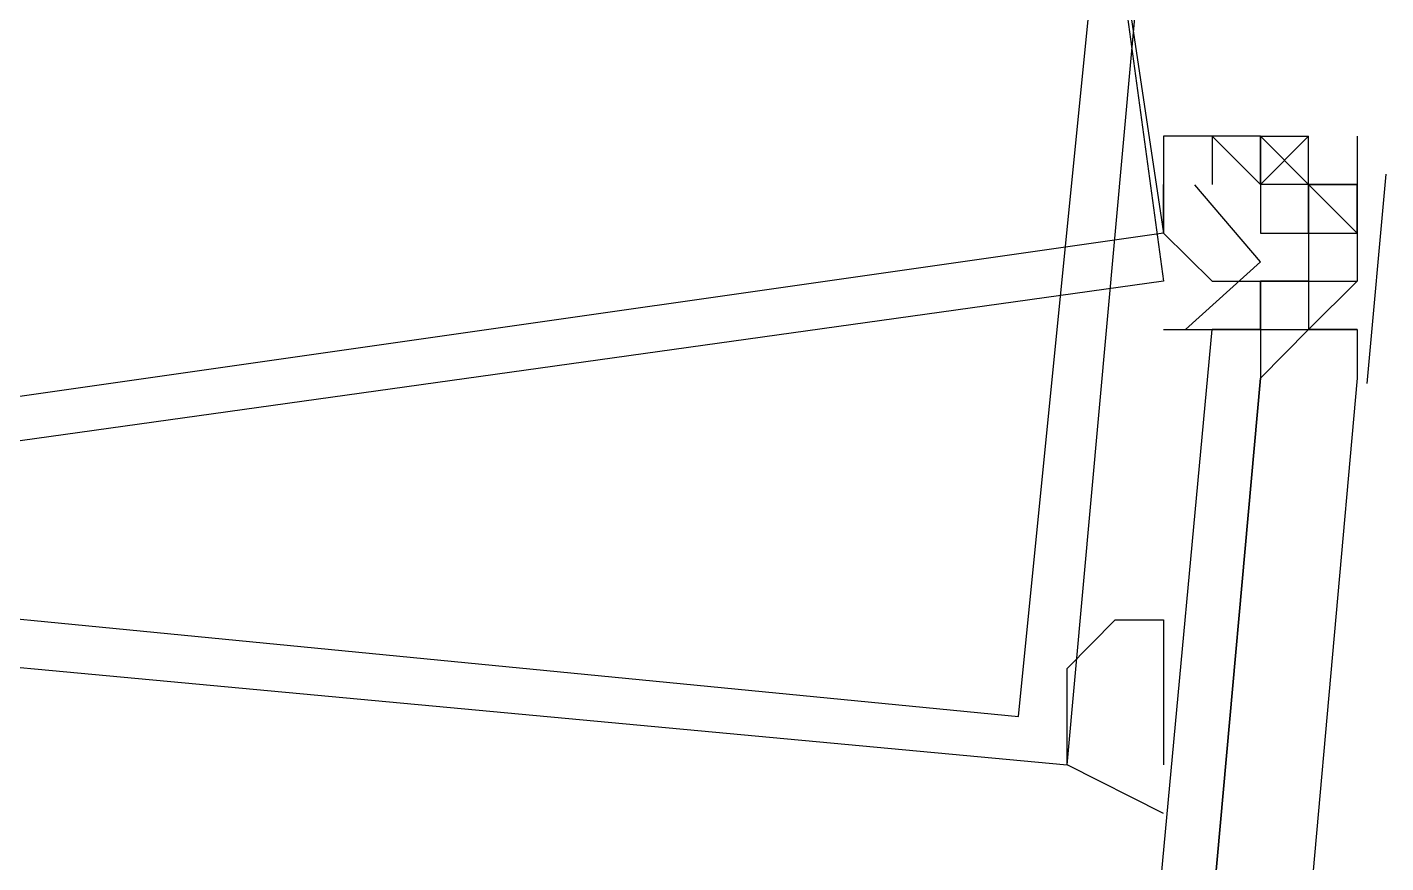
# Model space of a CAD drawing. Header units: feet. Extents: x -84 to 198, y -22 to 181.
# Drawn here: x 123.58 to 123.9546, y 46.0308 to 46.2612 of the extents above; entities that cross this region are included whole.
import ezdxf

# ---------------------------------------------------------------- set-up
doc = ezdxf.new("R2010")
doc.units = ezdxf.units.FT
doc.layers.add('A-LINEA', color=7, linetype='CONTINUOUS')

msp = doc.modelspace()

# ---------------------------------------------------------------- linework, layer by layer
at = {"layer": 'A-LINEA'}
for p, q in [((123.9067, 46.2311), (123.9067, 46.2311)), ((123.9067, 46.2311), (123.9067, 46.2178)), ((123.9067, 46.2311), (123.9067, 46.2311)), ((123.9067, 46.2311), (123.9067, 46.2311)), ((123.9067, 46.2311), (123.9067, 46.2178)), ((123.9067, 46.2311), (123.9067, 46.2311)), ((123.92, 46.2311), (123.9333, 46.2311)), ((123.92, 46.2311), (123.92, 46.2178)), ((123.92, 46.2311), (123.92, 46.2178)), ((123.92, 46.2311), (123.9333, 46.2178)), ((123.92, 46.2178), (123.92, 46.2311)), ((123.92, 46.2178), (123.92, 46.2311)), ((123.92, 46.2311), (123.9333, 46.2311)), ((123.92, 46.2311), (123.92, 46.2178)), ((123.92, 46.2311), (123.92, 46.2178)), ((123.92, 46.2311), (123.9333, 46.2178)), ((123.92, 46.2178), (123.92, 46.2311)), ((123.92, 46.2178), (123.92, 46.2311)), ((123.9333, 46.2311), (123.9333, 46.2311)), ((123.9333, 46.2311), (123.9333, 46.2311)), ((123.9333, 46.2311), (123.9333, 46.2311)), ((123.9333, 46.2311), (123.9333, 46.2311)), ((123.9333, 46.2311), (123.9333, 46.2311)), ((123.9333, 46.2311), (123.9333, 46.2311)), ((123.9467, 46.2311), (123.9467, 46.2178)), ((123.9467, 46.2311), (123.9467, 46.2178)), ((123.9546, 46.2206), (123.9494, 46.1629)), ((123.9546, 46.2206), (123.9494, 46.1629)), ((123.92, 46.2178), (123.92, 46.2044)), ((123.92, 46.2178), (123.92, 46.2178)), ((123.92, 46.2178), (123.92, 46.2178)), ((123.92, 46.2178), (123.92, 46.2178)), ((123.92, 46.2178), (123.92, 46.2178)), ((123.92, 46.2178), (123.92, 46.2178)), ((123.92, 46.2178), (123.92, 46.2178)), ((123.92, 46.2178), (123.92, 46.2178)), ((123.92, 46.2178), (123.92, 46.2178)), ((123.92, 46.2178), (123.92, 46.2178)), ((123.92, 46.2178), (123.92, 46.2178)), ((123.92, 46.2178), (123.92, 46.2178)), ((123.92, 46.2178), (123.92, 46.2178)), ((123.92, 46.2178), (123.92, 46.2178)), ((123.92, 46.2178), (123.92, 46.2178)), ((123.92, 46.2178), (123.92, 46.2178)), ((123.9333, 46.2178), (123.92, 46.2178)), ((123.92, 46.2178), (123.92, 46.2178)), ((123.92, 46.2178), (123.92, 46.2178)), ((123.9333, 46.2178), (123.92, 46.2178)), ((123.92, 46.2178), (123.92, 46.2178)), ((123.92, 46.2178), (123.92, 46.2178)), ((123.92, 46.2178), (123.92, 46.2178)), ((123.92, 46.2178), (123.92, 46.2178)), ((123.92, 46.2178), (123.92, 46.2044)), ((123.92, 46.2178), (123.92, 46.2178)), ((123.92, 46.2178), (123.92, 46.2178)), ((123.92, 46.2178), (123.92, 46.2178)), ((123.92, 46.2178), (123.92, 46.2178)), ((123.92, 46.2178), (123.92, 46.2178)), ((123.92, 46.2178), (123.92, 46.2178)), ((123.92, 46.2178), (123.92, 46.2178)), ((123.92, 46.2178), (123.92, 46.2178)), ((123.92, 46.2178), (123.92, 46.2178)), ((123.92, 46.2178), (123.92, 46.2178)), ((123.92, 46.2178), (123.92, 46.2178)), ((123.92, 46.2178), (123.92, 46.2178)), ((123.92, 46.2178), (123.92, 46.2178)), ((123.92, 46.2178), (123.92, 46.2178)), ((123.92, 46.2178), (123.92, 46.2178)), ((123.9333, 46.2178), (123.92, 46.2178)), ((123.92, 46.2178), (123.92, 46.2178)), ((123.92, 46.2178), (123.92, 46.2178)), ((123.9333, 46.2178), (123.92, 46.2178)), ((123.92, 46.2178), (123.92, 46.2178)), ((123.92, 46.2178), (123.92, 46.2178)), ((123.92, 46.2178), (123.92, 46.2178)), ((123.92, 46.2178), (123.92, 46.2178)), ((123.9333, 46.2178), (123.9333, 46.2178)), ((123.9333, 46.2178), (123.9333, 46.2178)), ((123.9333, 46.2178), (123.9333, 46.2178)), ((123.9333, 46.2178), (123.9333, 46.2178)), ((123.9333, 46.2178), (123.9333, 46.2178)), ((123.9333, 46.2178), (123.9333, 46.2178)), ((123.9333, 46.2178), (123.9333, 46.2178)), ((123.9333, 46.2178), (123.9333, 46.2178)), ((123.9333, 46.2178), (123.9333, 46.2178)), ((123.9333, 46.2178), (123.9333, 46.2178)), ((123.9333, 46.2178), (123.9333, 46.2178)), ((123.9333, 46.2178), (123.9333, 46.2044)), ((123.9333, 46.2178), (123.9333, 46.2178)), ((123.9333, 46.2178), (123.9333, 46.2178)), ((123.9467, 46.2178), (123.9333, 46.2178)), ((123.9333, 46.2044), (123.9333, 46.2178)), ((123.9333, 46.2178), (123.9333, 46.2178)), ((123.9333, 46.2178), (123.9333, 46.2178)), ((123.9333, 46.2178), (123.9333, 46.2178)), ((123.9333, 46.2178), (123.9333, 46.2178)), ((123.9333, 46.2178), (123.9333, 46.2178)), ((123.9333, 46.2178), (123.9333, 46.2178)), ((123.9333, 46.2178), (123.9333, 46.2178)), ((123.9333, 46.2178), (123.9333, 46.2178)), ((123.9333, 46.2178), (123.9333, 46.2178)), ((123.9333, 46.2178), (123.9333, 46.2178)), ((123.9333, 46.2178), (123.9333, 46.2178)), ((123.9333, 46.2178), (123.9333, 46.2178)), ((123.9333, 46.2178), (123.9333, 46.2178)), ((123.9333, 46.2178), (123.9333, 46.2178)), ((123.9333, 46.2178), (123.9333, 46.2044)), ((123.9333, 46.2178), (123.9333, 46.2178)), ((123.9333, 46.2178), (123.9333, 46.2178)), ((123.9467, 46.2178), (123.9333, 46.2178)), ((123.9333, 46.2044), (123.9333, 46.2178)), ((123.9333, 46.2178), (123.9333, 46.2178)), ((123.9333, 46.2178), (123.9333, 46.2178)), ((123.9333, 46.2178), (123.9333, 46.2178)), ((123.9467, 46.2178), (123.9467, 46.2178)), ((123.9467, 46.2178), (123.9467, 46.2178)), ((123.9467, 46.2178), (123.9467, 46.2178)), ((123.9467, 46.2178), (123.9467, 46.2044)), ((123.9467, 46.2178), (123.9467, 46.2178)), ((123.9467, 46.2178), (123.9467, 46.2178)), ((123.9467, 46.2044), (123.9467, 46.2178)), ((123.9467, 46.2178), (123.9467, 46.2178)), ((123.9467, 46.2178), (123.9467, 46.2178)), ((123.9467, 46.2178), (123.9467, 46.2178)), ((123.9467, 46.2178), (123.9467, 46.2178)), ((123.9467, 46.2178), (123.9467, 46.2178)), ((123.9467, 46.2178), (123.9467, 46.2178)), ((123.9467, 46.2178), (123.9467, 46.2178)), ((123.9467, 46.2044), (123.9467, 46.2178)), ((123.9467, 46.2044), (123.9467, 46.2178)), ((123.9467, 46.2178), (123.9467, 46.2178)), ((123.9467, 46.2178), (123.9467, 46.2178)), ((123.9467, 46.2178), (123.9467, 46.2178)), ((123.9467, 46.2178), (123.9467, 46.2044)), ((123.9467, 46.2178), (123.9467, 46.2178)), ((123.9467, 46.2178), (123.9467, 46.2178)), ((123.9467, 46.2044), (123.9467, 46.2178)), ((123.9467, 46.2178), (123.9467, 46.2178)), ((123.9467, 46.2178), (123.9467, 46.2178)), ((123.9467, 46.2178), (123.9467, 46.2178)), ((123.9467, 46.2178), (123.9467, 46.2178)), ((123.9467, 46.2178), (123.9467, 46.2178)), ((123.9467, 46.2178), (123.9467, 46.2178)), ((123.9467, 46.2178), (123.9467, 46.2178)), ((123.9467, 46.2044), (123.9467, 46.2178)), ((123.9467, 46.2044), (123.9467, 46.2178)), ((123.92, 46.2044), (123.92, 46.2044)), ((123.92, 46.2044), (123.92, 46.2044)), ((123.92, 46.2044), (123.92, 46.2044)), ((123.92, 46.2044), (123.92, 46.2044)), ((123.92, 46.2044), (123.92, 46.2044)), ((123.92, 46.2044), (123.92, 46.2044)), ((123.92, 46.2044), (123.9333, 46.2044)), ((123.92, 46.2044), (123.92, 46.2044)), ((123.92, 46.2044), (123.92, 46.2044)), ((123.92, 46.2044), (123.92, 46.2044)), ((123.92, 46.2044), (123.92, 46.2044)), ((123.92, 46.2044), (123.92, 46.2044)), ((123.92, 46.2044), (123.92, 46.2044)), ((123.92, 46.2044), (123.92, 46.2044)), ((123.92, 46.2044), (123.92, 46.2044)), ((123.92, 46.2044), (123.92, 46.2044)), ((123.92, 46.2044), (123.9333, 46.2044)), ((123.92, 46.2044), (123.92, 46.2044)), ((123.92, 46.2044), (123.92, 46.2044)), ((123.92, 46.2044), (123.92, 46.2044)), ((123.9333, 46.2044), (123.9333, 46.2044)), ((123.9333, 46.2044), (123.9333, 46.2044)), ((123.9333, 46.2044), (123.9333, 46.1911)), ((123.9333, 46.2044), (123.9333, 46.1911)), ((123.9333, 46.2044), (123.9333, 46.2044)), ((123.9333, 46.2044), (123.9333, 46.2044)), ((123.9333, 46.2044), (123.9333, 46.2044)), ((123.9333, 46.2044), (123.9333, 46.2044)), ((123.9333, 46.2044), (123.9333, 46.2044)), ((123.9333, 46.2044), (123.9333, 46.2044)), ((123.9333, 46.2044), (123.9333, 46.1911)), ((123.9333, 46.2044), (123.9467, 46.2044)), ((123.9333, 46.2044), (123.9333, 46.2044)), ((123.9333, 46.2044), (123.9333, 46.2044)), ((123.9333, 46.2044), (123.9333, 46.2044)), ((123.9333, 46.2044), (123.9333, 46.2044)), ((123.9333, 46.2044), (123.9333, 46.2044)), ((123.9333, 46.2044), (123.9333, 46.2044)), ((123.9333, 46.2044), (123.9333, 46.2044)), ((123.9333, 46.2044), (123.9333, 46.2044)), ((123.9333, 46.2044), (123.9333, 46.2044)), ((123.9333, 46.2044), (123.9333, 46.2044)), ((123.9333, 46.2044), (123.9333, 46.2044)), ((123.9333, 46.2044), (123.9333, 46.2044)), ((123.9333, 46.2044), (123.9333, 46.2044)), ((123.9333, 46.2044), (123.9333, 46.2044)), ((123.9333, 46.2044), (123.9333, 46.2044)), ((123.9333, 46.2044), (123.9333, 46.2044)), ((123.9333, 46.2044), (123.9333, 46.2044)), ((123.9333, 46.2044), (123.9333, 46.2044)), ((123.9333, 46.2044), (123.9333, 46.2044)), ((123.9333, 46.2044), (123.9333, 46.2044)), ((123.9333, 46.2044), (123.9333, 46.1911)), ((123.9333, 46.2044), (123.9333, 46.1911)), ((123.9333, 46.2044), (123.9333, 46.2044)), ((123.9333, 46.2044), (123.9333, 46.2044)), ((123.9333, 46.2044), (123.9333, 46.2044)), ((123.9333, 46.2044), (123.9333, 46.2044)), ((123.9333, 46.2044), (123.9333, 46.2044)), ((123.9333, 46.2044), (123.9333, 46.2044)), ((123.9333, 46.2044), (123.9333, 46.1911)), ((123.9333, 46.2044), (123.9467, 46.2044)), ((123.9333, 46.2044), (123.9333, 46.2044)), ((123.9333, 46.2044), (123.9333, 46.2044)), ((123.9333, 46.2044), (123.9333, 46.2044)), ((123.9333, 46.2044), (123.9333, 46.2044)), ((123.9333, 46.2044), (123.9333, 46.2044)), ((123.9333, 46.2044), (123.9333, 46.2044)), ((123.9333, 46.2044), (123.9333, 46.2044)), ((123.9333, 46.2044), (123.9333, 46.2044)), ((123.9333, 46.2044), (123.9333, 46.2044)), ((123.9333, 46.2044), (123.9333, 46.2044)), ((123.9333, 46.2044), (123.9333, 46.2044)), ((123.9333, 46.2044), (123.9333, 46.2044)), ((123.9333, 46.2044), (123.9333, 46.2044)), ((123.9333, 46.2044), (123.9333, 46.2044)), ((123.9333, 46.2044), (123.9333, 46.2044)), ((123.9333, 46.2044), (123.9333, 46.2044)), ((123.9333, 46.2044), (123.9333, 46.2044)), ((123.9333, 46.2044), (123.9333, 46.2044)), ((123.9467, 46.2044), (123.9467, 46.2044)), ((123.9467, 46.2044), (123.9467, 46.2044)), ((123.9467, 46.2044), (123.9467, 46.1911)), ((123.9467, 46.2044), (123.9467, 46.2044)), ((123.9467, 46.2044), (123.9467, 46.2044)), ((123.9467, 46.2044), (123.9467, 46.2044)), ((123.9467, 46.2044), (123.9467, 46.2044)), ((123.9467, 46.2044), (123.9467, 46.2044)), ((123.9467, 46.2044), (123.9467, 46.2044)), ((123.9467, 46.2044), (123.9467, 46.2044)), ((123.9467, 46.2044), (123.9467, 46.1911)), ((123.9467, 46.2044), (123.9467, 46.2044)), ((123.9467, 46.2044), (123.9467, 46.2044)), ((123.9467, 46.2044), (123.9467, 46.2044)), ((123.9467, 46.2044), (123.9467, 46.2044)), ((123.9467, 46.2044), (123.9467, 46.2044)), ((123.92, 46.1911), (123.92, 46.1911)), ((123.92, 46.1911), (123.92, 46.1911)), ((123.92, 46.1911), (123.92, 46.1911)), ((123.92, 46.1911), (123.92, 46.1911)), ((123.92, 46.1911), (123.92, 46.1911)), ((123.92, 46.1911), (123.92, 46.1778)), ((123.92, 46.1778), (123.92, 46.1911)), ((123.92, 46.1911), (123.92, 46.1911)), ((123.9333, 46.1911), (123.92, 46.1911)), ((123.92, 46.1911), (123.92, 46.1911)), ((123.92, 46.1911), (123.92, 46.1911)), ((123.92, 46.1911), (123.92, 46.1911)), ((123.92, 46.1911), (123.92, 46.1911)), ((123.92, 46.1911), (123.92, 46.1911)), ((123.92, 46.1911), (123.92, 46.1911)), ((123.92, 46.1911), (123.92, 46.1911)), ((123.92, 46.1911), (123.92, 46.1911)), ((123.92, 46.1911), (123.92, 46.1778)), ((123.92, 46.1778), (123.92, 46.1911)), ((123.92, 46.1911), (123.92, 46.1911)), ((123.9333, 46.1911), (123.92, 46.1911)), ((123.92, 46.1911), (123.92, 46.1911)), ((123.92, 46.1911), (123.92, 46.1911)), ((123.92, 46.1911), (123.92, 46.1911)), ((123.9333, 46.1911), (123.9333, 46.1911)), ((123.9333, 46.1911), (123.9333, 46.1911)), ((123.9333, 46.1911), (123.9333, 46.1911)), ((123.9333, 46.1911), (123.9333, 46.1911)), ((123.9333, 46.1911), (123.9333, 46.1911)), ((123.9333, 46.1911), (123.9333, 46.1911)), ((123.9333, 46.1911), (123.9333, 46.1911)), ((123.9333, 46.1911), (123.9333, 46.1911)), ((123.9467, 46.1911), (123.9333, 46.1778)), ((123.9333, 46.1911), (123.9333, 46.1911)), ((123.9333, 46.1911), (123.9333, 46.1911)), ((123.9333, 46.1911), (123.9333, 46.1911)), ((123.9333, 46.1911), (123.9333, 46.1911)), ((123.9333, 46.1911), (123.9333, 46.1911)), ((123.9333, 46.1911), (123.9333, 46.1911)), ((123.9333, 46.1911), (123.9333, 46.1911)), ((123.9333, 46.1911), (123.9333, 46.1911)), ((123.9333, 46.1911), (123.9333, 46.1911)), ((123.9333, 46.1911), (123.9333, 46.1911)), ((123.9333, 46.1911), (123.9333, 46.1911)), ((123.9333, 46.1911), (123.9333, 46.1911)), ((123.9333, 46.1911), (123.9333, 46.1911)), ((123.9333, 46.1911), (123.9333, 46.1911)), ((123.9333, 46.1911), (123.9333, 46.1911)), ((123.9333, 46.1911), (123.9333, 46.1911)), ((123.9333, 46.1911), (123.9333, 46.1778)), ((123.9333, 46.1911), (123.9467, 46.1911)), ((123.9333, 46.1911), (123.9333, 46.1911)), ((123.9333, 46.1911), (123.9333, 46.1911)), ((123.9333, 46.1911), (123.9333, 46.1911)), ((123.9333, 46.1911), (123.9333, 46.1911)), ((123.9333, 46.1911), (123.9333, 46.1911)), ((123.9333, 46.1911), (123.9333, 46.1911)), ((123.9333, 46.1911), (123.9333, 46.1911)), ((123.9333, 46.1911), (123.9333, 46.1911)), ((123.9333, 46.1911), (123.9333, 46.1911)), ((123.9333, 46.1911), (123.9333, 46.1911)), ((123.9333, 46.1911), (123.9333, 46.1911)), ((123.9333, 46.1911), (123.9333, 46.1911)), ((123.9333, 46.1911), (123.9333, 46.1911)), ((123.9333, 46.1911), (123.9333, 46.1911)), ((123.9467, 46.1911), (123.9333, 46.1778)), ((123.9333, 46.1911), (123.9333, 46.1911)), ((123.9333, 46.1911), (123.9333, 46.1911)), ((123.9333, 46.1911), (123.9333, 46.1911)), ((123.9333, 46.1911), (123.9333, 46.1911)), ((123.9333, 46.1911), (123.9333, 46.1911)), ((123.9333, 46.1911), (123.9333, 46.1911)), ((123.9333, 46.1911), (123.9333, 46.1911)), ((123.9333, 46.1911), (123.9333, 46.1911)), ((123.9333, 46.1911), (123.9333, 46.1911)), ((123.9333, 46.1911), (123.9333, 46.1911)), ((123.9333, 46.1911), (123.9333, 46.1911)), ((123.9333, 46.1911), (123.9333, 46.1911)), ((123.9333, 46.1911), (123.9333, 46.1911)), ((123.9333, 46.1911), (123.9333, 46.1911)), ((123.9333, 46.1911), (123.9333, 46.1911)), ((123.9333, 46.1911), (123.9333, 46.1911)), ((123.9333, 46.1911), (123.9333, 46.1778)), ((123.9333, 46.1911), (123.9467, 46.1911)), ((123.9333, 46.1911), (123.9333, 46.1911)), ((123.9333, 46.1911), (123.9333, 46.1911)), ((123.9333, 46.1911), (123.9333, 46.1911)), ((123.9333, 46.1911), (123.9333, 46.1911)), ((123.9333, 46.1911), (123.9333, 46.1911)), ((123.9333, 46.1911), (123.9333, 46.1911)), ((123.9467, 46.1911), (123.9467, 46.1911)), ((123.9467, 46.1911), (123.9467, 46.1911)), ((123.9467, 46.1911), (123.9467, 46.1911)), ((123.9467, 46.1911), (123.9467, 46.1911)), ((123.9467, 46.1911), (123.9467, 46.1911)), ((123.9467, 46.1911), (123.9467, 46.1911)), ((123.9467, 46.1911), (123.9467, 46.1911)), ((123.9467, 46.1911), (123.9467, 46.1911)), ((123.9467, 46.1911), (123.9467, 46.1911)), ((123.9467, 46.1911), (123.9467, 46.1911)), ((123.9467, 46.1911), (123.9467, 46.1911)), ((123.9467, 46.1911), (123.9467, 46.1911)), ((123.9467, 46.1911), (123.9467, 46.1911)), ((123.9467, 46.1911), (123.9467, 46.1911)), ((123.9467, 46.1911), (123.9467, 46.1911)), ((123.9467, 46.1911), (123.9467, 46.1911)), ((123.9467, 46.1911), (123.9467, 46.1911)), ((123.9467, 46.1911), (123.9467, 46.1911)), ((123.9467, 46.1911), (123.9467, 46.1911)), ((123.9467, 46.1911), (123.9467, 46.1911)), ((123.9467, 46.1911), (123.9467, 46.1911)), ((123.9467, 46.1911), (123.9467, 46.1911)), ((123.9467, 46.1911), (123.9467, 46.1911)), ((123.9467, 46.1911), (123.9467, 46.1911)), ((123.9467, 46.1911), (123.9467, 46.1911)), ((123.9467, 46.1911), (123.9467, 46.1911)), ((123.8933, 46.1778), (123.8933, 46.1778)), ((123.8933, 46.1778), (123.8933, 46.1778)), ((123.9067, 46.1778), (123.9067, 46.1778)), ((123.9067, 46.1778), (123.9067, 46.1778)), ((123.9067, 46.1778), (123.9067, 46.1778)), ((123.9067, 46.1778), (123.9067, 46.1778)), ((123.9067, 46.1778), (123.9067, 46.1778)), ((123.9067, 46.1778), (123.9067, 46.1778)), ((123.92, 46.1778), (123.9067, 46.1778)), ((123.92, 46.1778), (123.9067, 46.1778)), ((123.9067, 46.1778), (123.9067, 46.1778)), ((123.9067, 46.1778), (123.9067, 46.1778)), ((123.9067, 46.1778), (123.9067, 46.1778)), ((123.9067, 46.1778), (123.9067, 46.1778)), ((123.9067, 46.1778), (123.9067, 46.1778)), ((123.9067, 46.1778), (123.9067, 46.1778)), ((123.92, 46.1778), (123.9067, 46.1778)), ((123.92, 46.1778), (123.9067, 46.1778)), ((123.92, 46.1778), (123.9333, 46.1778)), ((123.92, 46.1778), (123.92, 46.1778)), ((123.92, 46.1778), (123.92, 46.1778)), ((123.92, 46.1778), (123.9333, 46.1778)), ((123.92, 46.1778), (123.92, 46.1778)), ((123.92, 46.1778), (123.92, 46.1778)), ((123.92, 46.1778), (123.92, 46.1778)), ((123.92, 46.1778), (123.92, 46.1778)), ((123.92, 46.1778), (123.92, 46.1778)), ((123.92, 46.1778), (123.92, 46.1778)), ((123.92, 46.1778), (123.92, 46.1778)), ((123.92, 46.1778), (123.92, 46.1778)), ((123.92, 46.1778), (123.92, 46.1778)), ((123.92, 46.1778), (123.92, 46.1644)), ((123.92, 46.1778), (123.92, 46.1778)), ((123.92, 46.1778), (123.92, 46.1778)), ((123.92, 46.1778), (123.92, 46.1778)), ((123.92, 46.1778), (123.92, 46.1778)), ((123.92, 46.1778), (123.92, 46.1778)), ((123.92, 46.1778), (123.92, 46.1778)), ((123.92, 46.1778), (123.92, 46.1778)), ((123.92, 46.1778), (123.92, 46.1778)), ((123.92, 46.1778), (123.92, 46.1778)), ((123.92, 46.1778), (123.92, 46.1778)), ((123.92, 46.1778), (123.9333, 46.1778)), ((123.92, 46.1778), (123.92, 46.1778)), ((123.92, 46.1778), (123.92, 46.1778)), ((123.92, 46.1778), (123.9333, 46.1778)), ((123.92, 46.1778), (123.92, 46.1778)), ((123.92, 46.1778), (123.92, 46.1778)), ((123.92, 46.1778), (123.92, 46.1778)), ((123.92, 46.1778), (123.92, 46.1778)), ((123.92, 46.1778), (123.92, 46.1778)), ((123.92, 46.1778), (123.92, 46.1778)), ((123.92, 46.1778), (123.92, 46.1778)), ((123.92, 46.1778), (123.92, 46.1778)), ((123.92, 46.1778), (123.92, 46.1778)), ((123.92, 46.1778), (123.92, 46.1644)), ((123.92, 46.1778), (123.92, 46.1778)), ((123.92, 46.1778), (123.92, 46.1778)), ((123.92, 46.1778), (123.92, 46.1778)), ((123.92, 46.1778), (123.92, 46.1778)), ((123.92, 46.1778), (123.92, 46.1778)), ((123.92, 46.1778), (123.92, 46.1778)), ((123.92, 46.1778), (123.92, 46.1778)), ((123.92, 46.1778), (123.92, 46.1778)), ((123.92, 46.1778), (123.92, 46.1778)), ((123.92, 46.1778), (123.92, 46.1778)), ((123.9333, 46.1778), (123.9333, 46.1778)), ((123.9333, 46.1778), (123.9333, 46.1778)), ((123.9333, 46.1778), (123.9333, 46.1778)), ((123.9333, 46.1778), (123.9333, 46.1778)), ((123.9333, 46.1778), (123.9333, 46.1778)), ((123.9333, 46.1778), (123.9333, 46.1778)), ((123.9333, 46.1778), (123.9333, 46.1778)), ((123.9333, 46.1778), (123.9333, 46.1778)), ((123.9333, 46.1778), (123.9333, 46.1778)), ((123.9333, 46.1778), (123.9333, 46.1778)), ((123.9467, 46.1778), (123.9333, 46.1778)), ((123.9333, 46.1778), (123.9333, 46.1778)), ((123.9467, 46.1778), (123.9333, 46.1778)), ((123.9467, 46.1778), (123.9333, 46.1778)), ((123.9333, 46.1778), (123.9333, 46.1778)), ((123.9333, 46.1778), (123.9333, 46.1778)), ((123.9333, 46.1778), (123.9333, 46.1778)), ((123.9333, 46.1778), (123.9333, 46.1778)), ((123.9333, 46.1778), (123.9333, 46.1778)), ((123.9333, 46.1778), (123.9333, 46.1778)), ((123.9333, 46.1778), (123.9333, 46.1778)), ((123.9333, 46.1778), (123.9333, 46.1778)), ((123.9333, 46.1778), (123.9333, 46.1778)), ((123.9333, 46.1778), (123.9333, 46.1778)), ((123.9333, 46.1778), (123.9333, 46.1778)), ((123.9333, 46.1778), (123.9333, 46.1778)), ((123.9333, 46.1778), (123.9333, 46.1778)), ((123.9333, 46.1778), (123.9333, 46.1778)), ((123.9333, 46.1778), (123.9333, 46.1778)), ((123.9333, 46.1778), (123.9333, 46.1778)), ((123.9333, 46.1778), (123.9333, 46.1778)), ((123.9333, 46.1778), (123.9333, 46.1778)), ((123.9467, 46.1778), (123.9333, 46.1778)), ((123.9333, 46.1778), (123.9333, 46.1778)), ((123.9467, 46.1778), (123.9333, 46.1778)), ((123.9467, 46.1778), (123.9333, 46.1778)), ((123.9333, 46.1778), (123.9333, 46.1778)), ((123.9333, 46.1778), (123.9333, 46.1778)), ((123.9333, 46.1778), (123.9333, 46.1778)), ((123.9333, 46.1778), (123.9333, 46.1778)), ((123.9333, 46.1778), (123.9333, 46.1778)), ((123.9333, 46.1778), (123.9333, 46.1778)), ((123.9333, 46.1778), (123.9333, 46.1778)), ((123.9333, 46.1778), (123.9333, 46.1778)), ((123.9467, 46.1778), (123.9467, 46.1778)), ((123.9467, 46.1778), (123.9467, 46.1778)), ((123.9467, 46.1778), (123.9467, 46.1778)), ((123.9467, 46.1778), (123.9467, 46.1778)), ((123.9467, 46.1778), (123.9467, 46.1778)), ((123.9467, 46.1778), (123.9467, 46.1778)), ((123.9467, 46.1778), (123.9467, 46.1778)), ((123.9467, 46.1778), (123.9467, 46.1778)), ((123.9467, 46.1778), (123.9467, 46.1778)), ((123.9467, 46.1778), (123.9467, 46.1778)), ((123.9467, 46.1778), (123.9467, 46.1778)), ((123.9467, 46.1778), (123.9467, 46.1778)), ((123.9467, 46.1778), (123.9467, 46.1778)), ((123.9467, 46.1778), (123.9467, 46.1778)), ((123.9467, 46.1778), (123.9467, 46.1778)), ((123.9467, 46.1778), (123.9467, 46.1778)), ((123.9467, 46.1778), (123.9467, 46.1778)), ((123.9467, 46.1778), (123.9467, 46.1778)), ((123.9467, 46.1778), (123.9467, 46.1778)), ((123.9467, 46.1778), (123.9467, 46.1778)), ((123.92, 46.1644), (123.92, 46.1644)), ((123.92, 46.1644), (123.92, 46.1644)), ((123.92, 46.1644), (123.92, 46.1644)), ((123.92, 46.1644), (123.92, 46.1644)), ((123.9467, 46.1644), (123.9467, 46.1644)), ((123.9467, 46.1644), (123.9467, 46.1644))]:
    msp.add_line(p, q, dxfattribs=at)
for points in [[(123.32, 46.1111), (123.28, 46.4044), (123.8533, 46.4844), (123.8933, 46.1911), (123.32, 46.1111)], [(123.32, 46.1111), (123.28, 46.4044), (123.8533, 46.4844), (123.8933, 46.1911), (123.32, 46.1111)], [(123.3333, 46.1244), (123.2933, 46.3911), (123.8533, 46.4711), (123.8933, 46.2044), (123.3333, 46.1244)], [(123.3333, 46.1244), (123.2933, 46.3911), (123.8533, 46.4711), (123.8933, 46.2044), (123.3333, 46.1244)], [(123.32, 46.4044), (123.2933, 46.1111), (123.8667, 46.0578), (123.8933, 46.3511), (123.32, 46.4044)], [(123.32, 46.4044), (123.2933, 46.1111), (123.8667, 46.0578), (123.8933, 46.3511), (123.32, 46.4044)], [(123.32, 46.3911), (123.3067, 46.1244), (123.8533, 46.0711), (123.88, 46.3378), (123.32, 46.3911)], [(123.32, 46.3911), (123.3067, 46.1244), (123.8533, 46.0711), (123.88, 46.3378), (123.32, 46.3911)], [(123.92, 46.2311), (123.92, 46.2311), (123.92, 46.2311), (123.92, 46.2311), (123.8933, 46.2311), (123.8933, 46.2311), (123.8933, 46.2178), (123.8933, 46.2178), (123.8933, 46.2178), (123.8933, 46.2178), (123.8933, 46.2178), (123.8933, 46.2044), (123.8933, 46.2044), (123.8933, 46.2044), (123.8933, 46.2044), (123.8933, 46.2044), (123.8933, 46.2044), (123.8933, 46.2044), (123.9067, 46.1911), (123.9067, 46.1911), (123.92, 46.1911), (123.92, 46.1911)], [(123.92, 46.2311), (123.92, 46.2311), (123.92, 46.2311), (123.92, 46.2311), (123.8933, 46.2311), (123.8933, 46.2311), (123.8933, 46.2178), (123.8933, 46.2178), (123.8933, 46.2178), (123.8933, 46.2178), (123.8933, 46.2178), (123.8933, 46.2044), (123.8933, 46.2044), (123.8933, 46.2044), (123.8933, 46.2044), (123.8933, 46.2044), (123.8933, 46.2044), (123.8933, 46.2044), (123.9067, 46.1911), (123.9067, 46.1911), (123.92, 46.1911), (123.92, 46.1911)], [(123.9467, 46.2178), (123.9333, 46.2178), (123.9333, 46.2311), (123.92, 46.2178), (123.9067, 46.2311)], [(123.9467, 46.2178), (123.9333, 46.2178), (123.9333, 46.2311), (123.92, 46.2178), (123.9067, 46.2311)], [(123.9333, 46.2178), (123.92, 46.2178), (123.92, 46.2311)], [(123.9333, 46.2178), (123.92, 46.2178), (123.92, 46.2311)], [(123.8933, 46.2044), (123.8933, 46.2044), (123.8933, 46.2044), (123.8933, 46.2044), (123.8933, 46.2178)], [(123.8933, 46.2044), (123.8933, 46.2044), (123.8933, 46.2044), (123.8933, 46.2044), (123.8933, 46.2178)], [(123.8994, 46.1778), (123.92, 46.1965), (123.9019, 46.2177)], [(123.8994, 46.1778), (123.92, 46.1965), (123.9019, 46.2177)], [(123.92, 46.2178), (123.92, 46.2178), (123.92, 46.2178)], [(123.92, 46.2178), (123.92, 46.2178), (123.92, 46.2178)], [(123.9333, 46.2178), (123.9333, 46.2178), (123.9467, 46.2178), (123.9467, 46.2178)], [(123.9333, 46.2178), (123.9467, 46.2044), (123.9467, 46.2178)], [(123.9333, 46.2178), (123.9333, 46.2178), (123.9467, 46.2178), (123.9467, 46.2178)], [(123.9333, 46.2178), (123.9467, 46.2044), (123.9467, 46.2178)], [(123.92, 46.2044), (123.92, 46.2044), (123.92, 46.2044)], [(123.92, 46.2044), (123.92, 46.2044), (123.92, 46.2044)], [(123.9067, 46.1778), (123.92, 46.1778), (123.92, 46.1911), (123.9333, 46.1911)], [(123.9067, 46.1778), (123.92, 46.1778), (123.92, 46.1911), (123.9333, 46.1911)], [(123.92, 46.1911), (123.9333, 46.1911), (123.9333, 46.1778)], [(123.92, 46.1911), (123.9333, 46.1911), (123.9333, 46.1778)], [(123.92, 46.1778), (123.92, 46.1644), (123.6133, 42.7378), (123.6, 42.7378), (123.5867, 42.7378), (123.9067, 46.1778), (123.92, 46.1778)], [(123.92, 46.1778), (123.92, 46.1644), (123.6133, 42.7378), (123.6, 42.7378), (123.5867, 42.7378), (123.9067, 46.1778), (123.92, 46.1778)], [(123.9467, 46.1644), (123.64, 42.7378), (123.6133, 42.7378), (123.92, 46.1644), (123.9333, 46.1778), (123.9467, 46.1778), (123.9467, 46.1644)], [(123.9467, 46.1644), (123.64, 42.7378), (123.6133, 42.7378), (123.92, 46.1644), (123.9333, 46.1778), (123.9467, 46.1778), (123.9467, 46.1644)], [(123.8933, 46.1778), (123.9067, 46.1778), (123.92, 46.1778), (123.92, 46.1644), (123.9333, 46.1778), (123.9467, 46.1778), (123.9467, 46.1644)], [(123.8933, 46.1778), (123.9067, 46.1778), (123.92, 46.1778), (123.92, 46.1644), (123.9333, 46.1778), (123.9467, 46.1778), (123.9467, 46.1644)], [(123.8933, 46.0444), (123.8667, 46.0578), (123.8667, 46.0578), (123.8667, 46.0711), (123.8667, 46.0711), (123.8667, 46.0711), (123.8667, 46.0711), (123.8667, 46.0711), (123.8667, 46.0711), (123.8667, 46.0711), (123.8667, 46.0844), (123.8667, 46.0844), (123.8667, 46.0844), (123.8667, 46.0844), (123.8667, 46.0844), (123.88, 46.0978), (123.88, 46.0978), (123.8933, 46.0978), (123.8933, 46.0978), (123.8933, 46.0844), (123.8933, 46.0844)], [(123.8933, 46.0444), (123.8667, 46.0578), (123.8667, 46.0578), (123.8667, 46.0711), (123.8667, 46.0711), (123.8667, 46.0711), (123.8667, 46.0711), (123.8667, 46.0711), (123.8667, 46.0711), (123.8667, 46.0711), (123.8667, 46.0844), (123.8667, 46.0844), (123.8667, 46.0844), (123.8667, 46.0844), (123.8667, 46.0844), (123.88, 46.0978), (123.88, 46.0978), (123.8933, 46.0978), (123.8933, 46.0978), (123.8933, 46.0844), (123.8933, 46.0844)], [(123.8933, 46.0844), (123.8933, 46.0711), (123.8933, 46.0711), (123.8933, 46.0578), (123.8933, 46.0578), (123.8933, 46.0578)], [(123.8933, 46.0844), (123.8933, 46.0711), (123.8933, 46.0711), (123.8933, 46.0578), (123.8933, 46.0578), (123.8933, 46.0578)]]:
    msp.add_lwpolyline(points, dxfattribs=at)
msp.add_lwpolyline([(123.8667, 46.0711), (123.8667, 46.0711), (123.8667, 46.0711), (123.8667, 46.0711)], close=True, dxfattribs=at)
msp.add_lwpolyline([(123.8667, 46.0711), (123.8667, 46.0711), (123.8667, 46.0711), (123.8667, 46.0711)], close=True, dxfattribs=at)

doc.saveas('drawing.dxf')
